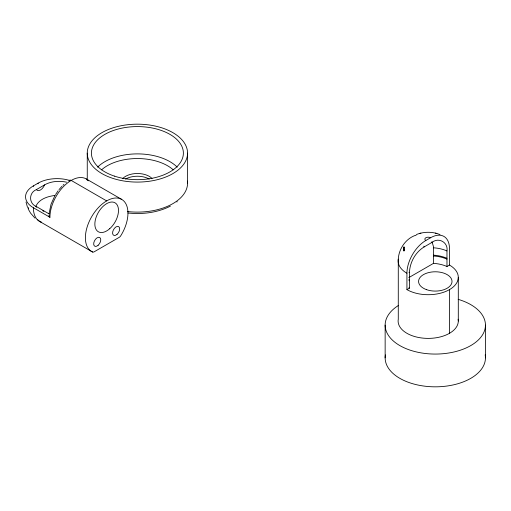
<?xml version="1.0" encoding="UTF-8"?>
<svg xmlns="http://www.w3.org/2000/svg" width="511" height="511" viewBox="0 0 511 511"><rect width="100%" height="100%" fill="white"/><g stroke="black" fill="none" stroke-linecap="round" stroke-linejoin="round"><path stroke-width="0.77" d="M187.563 183.027L187.563 153.128A50.155 28.955 0 0 0 112.331 128.05A50.155 28.955 0 0 0 112.331 178.205A50.155 28.955 0 0 0 187.563 153.128M449.482 333.3L449.482 289.622A30.092 17.374 0 0 0 449.482 265.056L449.482 248.672A26.751 15.445 -60 0 0 430.569 237.756A3.341 1.929 0 0 0 425.842 237.756A3.341 1.929 0 0 0 425.842 240.483A26.751 15.445 -60 0 0 406.928 273.244L406.928 289.622L409.439 288.172L409.439 272.612C409.803 262.443 415.347 252.268 424.111 246.941L432.3 242.214C438.783 237.008 448.403 242.533 446.972 250.946L446.972 266.506A26.751 15.445 0 0 0 433.513 263.357L408.794 277.626M458.137 319.222A30.092 17.374 0 0 1 428.173 338.391A30.092 17.374 0 0 1 398.28 319.183L398.28 259.128C398.81 248.998 405.581 238.829 415.277 235.399M49.037 213.726L51.055 204.164L54.811 195.841M403.894 247.624L403.99 246.941A24.221 13.982 0 0 0 404.469 250.096L404.016 250.92L403.984 250.371A26.751 15.445 0 0 1 403.99 246.941M35.725 206.655C38.727 199.054 47.9 196.243 55.354 195.413M55.578 194.538L58.107 190.795M59.021 189.619L61.908 186.336M62.917 185.34L63.939 184.388M176.902 201.998L177.253 201.711M66.666 182.197C59.314 180.619 51.209 181.13 44.572 184.886L36.383 189.619C28.635 192.628 28.61 203.723 36.607 206.687L49.286 214.007M92.6 252.025A30.092 17.374 -60 0 1 91.316 217.328A30.092 17.374 -60 0 1 122.033 199.597A30.092 17.374 -60 0 1 120.749 235.775A3.341 1.929 -60 0 1 119.184 237.36L94.165 251.802A3.341 1.929 -60 0 1 92.6 252.025L40.586 221.998A30.092 17.374 -60 0 1 33.381 207.728A26.751 15.445 0 0 1 33.381 185.889L38.114 183.155A26.751 15.445 0 0 1 70.007 180.575M28.412 208.335A26.751 15.445 -60 0 1 28.079 208.06L28.559 207.779M403.984 250.371L404.469 250.096M425.842 240.483L430.569 237.756M433.513 263.357L433.469 246.589L432.076 241.984M409.439 279.983L409.458 279.971A26.751 15.445 0 0 1 408.921 279.581M446.953 258.323L446.972 258.317A26.751 15.445 0 0 0 433.494 255.161M446.972 266.506L449.482 265.056M170.431 206.125C157.407 212.736 142.326 214.55 127.922 212.985M416.395 234.536C422.559 232.071 429.502 231.624 435.934 233.227M419.569 233.457L420.036 233.342M420.476 233.227L420.892 233.125M415.718 235.284L416.158 235.188M436.375 233.342L440.016 234.536M435.519 233.125L436.841 233.457M86.257 178.939L121.72 199.411M106.671 200.9L71.214 180.428A3.341 1.929 60 0 0 68.94 181.092M33.381 207.728L49.931 217.284A30.092 17.374 -60 0 1 64.788 185.282A30.092 17.374 -60 0 1 88.614 180.811M28.079 208.06L28.603 208.367M43.007 210.36L43.045 210.385A26.725 15.432 -60 0 0 43.09 211.011M35.016 218.165L30.59 213.144L28.271 209.12M37.488 219.583L40.586 221.998A3.341 1.929 -60 0 0 41.519 222.042M27.524 207.383L26.023 202.056M485.45 325.111L485.45 357.872M458.297 277.339L458.297 321.017M385.147 325.111L385.147 357.872M87.26 153.128L87.26 180.421M38.114 183.155A3.341 1.929 -60 0 1 38.057 183.781M33.439 186.451A3.341 1.929 -60 0 1 33.381 185.889M43.786 211.426A26.751 15.445 -60 0 1 43.697 210.781M36.69 207.332A26.751 15.445 -60 0 1 36.607 206.687M44.572 184.886A6.688 3.858 -60 0 1 36.383 189.619M49.931 217.284A3.341 1.929 0 0 1 49.375 214.978M125.591 179.061A16.716 9.652 0 0 1 149.231 179.061M122.793 178.473A16.716 9.652 0 0 1 137.408 173.504A16.716 9.652 0 0 1 152.029 178.473M187.435 181.092A50.155 28.955 0 0 1 127.45 211.535M97.595 167.154A45.971 26.54 0 0 1 137.408 153.888A45.971 26.54 0 0 1 177.221 167.154M101.548 169.85A42.63 24.611 0 0 1 173.274 169.85M449.482 289.622A30.092 17.374 0 0 1 406.928 289.622M406.928 273.244A30.092 17.374 0 0 1 398.28 259.128M409.439 288.172A26.751 15.445 0 0 1 408.921 287.776M409.439 280.801A26.751 15.445 0 0 1 408.921 280.405M433.513 255.985A26.751 15.445 0 0 1 446.972 259.134M409.439 272.612A26.751 15.445 0 0 1 408.921 272.21M433.513 247.797A26.751 15.445 0 0 1 446.972 250.946M424.111 246.941A6.688 3.858 0 0 1 423.894 246.168M431.412 242.112A6.688 3.858 0 0 1 432.3 242.214M403.926 250.978A26.879 17.923 11.1 0 1 403.882 247.618M485.182 354.883A50.155 28.955 0 0 1 435.295 386.827A50.155 28.955 0 0 1 385.415 354.883M458.188 299.35A50.155 28.955 0 0 1 477.638 340.633A50.155 28.955 0 0 1 404.642 348.029A50.155 28.955 0 0 1 398.58 305.386M109.731 228.698A16.716 9.652 -60 0 0 115.032 202.803A16.716 9.652 -60 0 0 95.257 220.343A16.716 9.652 -60 0 0 109.731 228.698M98.138 245.274A5.014 2.894 -60 0 0 99.728 237.506A5.014 2.894 -60 0 0 93.794 242.77A5.014 2.894 -60 0 0 98.138 245.274M117.051 234.357A5.014 2.894 -60 0 0 118.641 226.59A5.014 2.894 -60 0 0 112.707 231.847A5.014 2.894 -60 0 0 117.051 234.357M114.426 176.116A45.971 26.54 0 0 0 183.379 153.128A45.971 26.54 0 0 0 114.426 130.139A45.971 26.54 0 0 0 114.426 176.116M426.659 289.699A16.716 9.652 0 0 0 452.011 281.625A16.716 9.652 0 0 0 427.222 272.983A16.716 9.652 0 0 0 426.659 289.699"/></g></svg>
